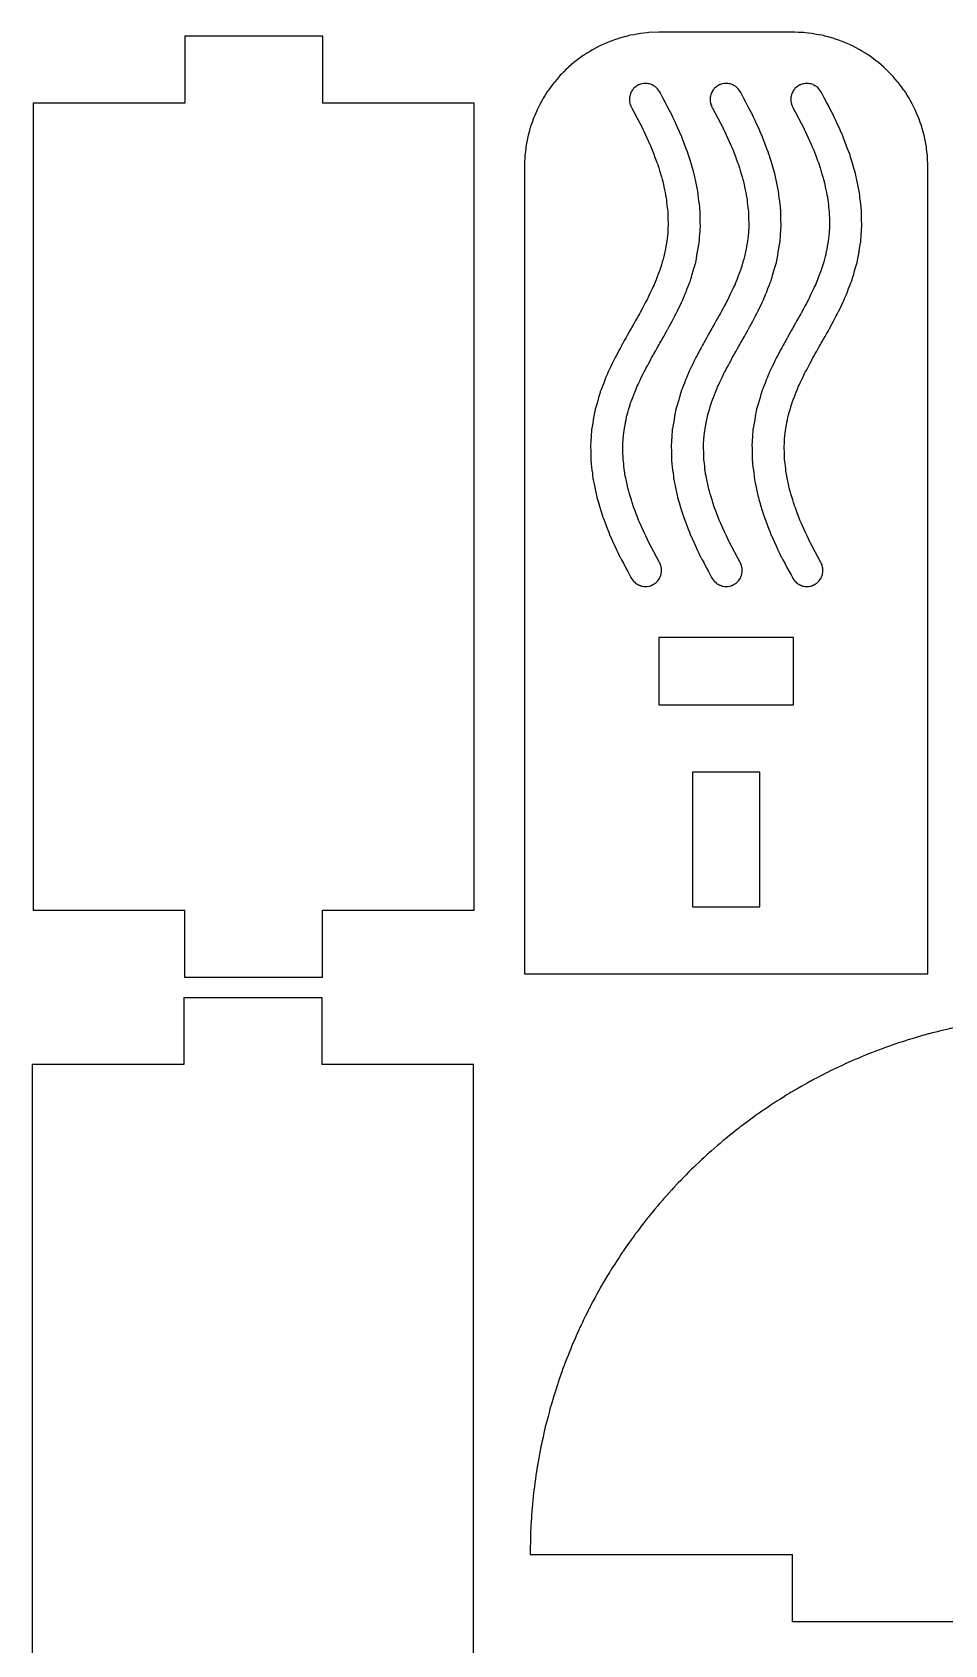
# Model space of a CAD drawing. Header units: centimetres. Extents: x -35.6 to 35, y -21 to 21.
# Drawn here: x 16.81 to 23.59, y 8.54 to 20.53 of the extents above; entities that cross this region are included whole.
import ezdxf

# ---------------------------------------------------------------- set-up
doc = ezdxf.new("R2010")
doc.units = ezdxf.units.CM
doc.header["$MEASUREMENT"] = 0
doc.layers.add('Capa 1', color=7, linetype='Continuous')

msp = doc.modelspace()

# ---------------------------------------------------------------- linework, layer by layer
at = {"layer": 'Capa 1', "color": 1, "lineweight": 25}
for points in [[(17.93972, 20.50051), (17.93972, 20.50051), (18.96472, 20.50051), (18.96472, 20.50051)], [(17.93972, 20.50051), (17.93972, 20.50051), (17.93972, 20.00051), (17.93972, 20.00051)], [(18.96472, 20.50051), (18.96472, 20.50051), (18.96472, 20.00051), (18.96472, 20.00051)], [(22.46517, 20.52665), (22.46517, 20.52665), (21.46518, 20.52665), (21.46518, 20.52665)], [(16.81221, 20.00051), (16.81221, 20.00051), (16.81221, 14.0005), (16.81221, 14.0005)], [(17.93972, 20.00051), (17.93972, 20.00051), (16.81221, 20.00051), (16.81221, 20.00051)], [(20.09223, 20.00051), (20.09223, 20.00051), (18.96472, 20.00051), (18.96472, 20.00051)], [(20.09223, 14.0005), (20.09223, 14.0005), (20.09223, 20.00051), (20.09223, 20.00051)], [(20.4652, 19.52666), (20.4652, 19.52666), (20.4652, 13.52665), (20.4652, 13.52665)], [(23.46519, 13.52665), (23.46519, 13.52665), (23.46519, 19.52666), (23.46519, 19.52666)], [(21.46518, 16.02665), (21.46518, 16.02665), (21.46518, 15.52666), (21.46518, 15.52666)], [(22.46517, 16.02665), (22.46517, 16.02665), (21.46518, 16.02665), (21.46518, 16.02665)], [(22.46517, 15.52666), (22.46517, 15.52666), (22.46517, 16.02665), (22.46517, 16.02665)], [(21.46518, 15.52666), (21.46518, 15.52666), (22.46517, 15.52666), (22.46517, 15.52666)], [(21.7152, 15.02663), (21.7152, 15.02663), (21.7152, 14.02665), (21.7152, 14.02665)], [(22.21519, 15.02663), (22.21519, 15.02663), (21.7152, 15.02663), (21.7152, 15.02663)], [(22.21519, 14.02665), (22.21519, 14.02665), (22.21519, 15.02663), (22.21519, 15.02663)], [(21.7152, 14.02665), (21.7152, 14.02665), (22.21519, 14.02665), (22.21519, 14.02665)], [(16.81221, 14.0005), (16.81221, 14.0005), (17.93972, 14.0005), (17.93972, 14.0005)], [(17.93972, 13.50051), (17.93972, 13.50051), (17.93972, 14.0005), (17.93972, 14.0005)], [(18.96472, 13.50051), (18.96472, 13.50051), (18.96472, 14.0005), (18.96472, 14.0005)], [(18.96472, 14.0005), (18.96472, 14.0005), (20.09223, 14.0005), (20.09223, 14.0005)], [(18.96472, 13.50051), (18.96472, 13.50051), (17.93972, 13.50051), (17.93972, 13.50051)], [(20.4652, 13.52665), (20.4652, 13.52665), (23.46519, 13.52665), (23.46519, 13.52665)], [(17.93296, 13.35282), (17.93296, 13.35282), (18.95796, 13.35282), (18.95796, 13.35282)], [(17.93296, 13.35282), (17.93296, 13.35282), (17.93296, 12.85283), (17.93296, 12.85283)], [(18.95796, 13.35282), (18.95796, 13.35282), (18.95796, 12.85283), (18.95796, 12.85283)], [(16.80545, 12.85283), (16.80545, 12.85283), (16.80545, 6.85282), (16.80545, 6.85282)], [(17.93296, 12.85283), (17.93296, 12.85283), (16.80545, 12.85283), (16.80545, 12.85283)], [(20.08547, 12.85283), (20.08547, 12.85283), (18.95796, 12.85283), (18.95796, 12.85283)], [(20.08547, 6.85282), (20.08547, 6.85282), (20.08547, 12.85283), (20.08547, 12.85283)], [(20.50764, 9.21829), (20.50764, 9.21829), (20.50764, 9.21046), (20.50764, 9.21046)], [(20.50764, 9.21046), (20.50764, 9.21046), (22.45762, 9.21046), (22.45762, 9.21046)], [(22.45762, 8.71046), (22.45762, 8.71046), (22.45762, 9.21046), (22.45762, 9.21046)], [(26.55764, 8.71046), (26.55764, 8.71046), (22.45762, 8.71046), (22.45762, 8.71046)]]:
    msp.add_open_spline(points, degree=3, dxfattribs=at)
for points, knots in [([(21.46518, 20.52665), (21.46518, 20.52665), (21.39046, 20.52386), (21.39046, 20.52386), (21.39046, 20.52386), (21.39046, 20.52386), (21.31613, 20.51546), (21.31613, 20.51546), (21.31613, 20.51546), (21.31613, 20.51546), (21.24265, 20.50156), (21.24265, 20.50156), (21.24265, 20.50156), (21.24265, 20.50156), (21.17044, 20.48223), (21.17044, 20.48223), (21.17044, 20.48223), (21.17044, 20.48223), (21.09985, 20.45754), (21.09985, 20.45754), (21.09985, 20.45754), (21.09985, 20.45754), (21.0313, 20.42762), (21.0313, 20.42762), (21.0313, 20.42762), (21.0313, 20.42762), (20.96519, 20.39266), (20.96519, 20.39266), (20.96519, 20.39266), (20.96519, 20.39266), (20.90187, 20.35287), (20.90187, 20.35287), (20.90187, 20.35287), (20.90187, 20.35287), (20.84168, 20.30849), (20.84168, 20.30849), (20.84168, 20.30849), (20.84168, 20.30849), (20.78499, 20.2597), (20.78499, 20.2597), (20.78499, 20.2597), (20.78499, 20.2597), (20.73211, 20.20682), (20.73211, 20.20682), (20.73211, 20.20682), (20.73211, 20.20682), (20.68336, 20.15013), (20.68336, 20.15013), (20.68336, 20.15013), (20.68336, 20.15013), (20.63894, 20.08998), (20.63894, 20.08998), (20.63894, 20.08998), (20.63894, 20.08998), (20.59915, 20.02665), (20.59915, 20.02665), (20.59915, 20.02665), (20.59915, 20.02665), (20.56422, 19.96054), (20.56422, 19.96054), (20.56422, 19.96054), (20.56422, 19.96054), (20.53431, 19.892), (20.53431, 19.892), (20.53431, 19.892), (20.53431, 19.892), (20.50961, 19.82141), (20.50961, 19.82141), (20.50961, 19.82141), (20.50961, 19.82141), (20.49025, 19.74916), (20.49025, 19.74916), (20.49025, 19.74916), (20.49025, 19.74916), (20.47635, 19.67568), (20.47635, 19.67568), (20.47635, 19.67568), (20.47635, 19.67568), (20.46799, 19.60138), (20.46799, 19.60138), (20.46799, 19.60138), (20.46799, 19.60138), (20.4652, 19.52666), (20.4652, 19.52666)], [0, 0, 0, 0, 0.04545455, 0.04545455, 0.04545455, 0.04545456, 0.09090909, 0.09090909, 0.09090909, 0.0909091, 0.13636364, 0.13636364, 0.13636364, 0.13636365, 0.18181818, 0.18181818, 0.18181818, 0.18181819, 0.22727273, 0.22727273, 0.22727273, 0.22727274, 0.27272727, 0.27272727, 0.27272727, 0.27272728, 0.31818182, 0.31818182, 0.31818182, 0.31818183, 0.36363636, 0.36363636, 0.36363636, 0.36363637, 0.40909091, 0.40909091, 0.40909091, 0.40909092, 0.45454545, 0.45454545, 0.45454545, 0.45454546, 0.5, 0.5, 0.5, 0.50000001, 0.54545455, 0.54545455, 0.54545455, 0.54545456, 0.59090909, 0.59090909, 0.59090909, 0.5909091, 0.63636364, 0.63636364, 0.63636364, 0.63636365, 0.68181818, 0.68181818, 0.68181818, 0.68181819, 0.72727273, 0.72727273, 0.72727273, 0.72727274, 0.77272727, 0.77272727, 0.77272727, 0.77272728, 0.81818182, 0.81818182, 0.81818182, 0.81818183, 0.86363636, 0.86363636, 0.86363636, 0.86363637, 0.90909091, 0.90909091, 0.90909091, 0.90909092, 1, 1, 1, 1]), ([(23.46519, 19.52666), (23.46519, 19.52666), (23.4624, 19.60138), (23.4624, 19.60138), (23.4624, 19.60138), (23.4624, 19.60138), (23.454, 19.67568), (23.454, 19.67568), (23.454, 19.67568), (23.454, 19.67568), (23.4401, 19.74916), (23.4401, 19.74916), (23.4401, 19.74916), (23.4401, 19.74916), (23.42077, 19.82141), (23.42077, 19.82141), (23.42077, 19.82141), (23.42077, 19.82141), (23.39604, 19.892), (23.39604, 19.892), (23.39604, 19.892), (23.39604, 19.892), (23.36616, 19.96054), (23.36616, 19.96054), (23.36616, 19.96054), (23.36616, 19.96054), (23.3312, 20.02665), (23.3312, 20.02665), (23.3312, 20.02665), (23.3312, 20.02665), (23.29141, 20.08998), (23.29141, 20.08998), (23.29141, 20.08998), (23.29141, 20.08998), (23.24703, 20.15013), (23.24703, 20.15013), (23.24703, 20.15013), (23.24703, 20.15013), (23.19824, 20.20682), (23.19824, 20.20682), (23.19824, 20.20682), (23.19824, 20.20682), (23.14536, 20.2597), (23.14536, 20.2597), (23.14536, 20.2597), (23.14536, 20.2597), (23.08867, 20.30849), (23.08867, 20.30849), (23.08867, 20.30849), (23.08867, 20.30849), (23.02848, 20.35287), (23.02848, 20.35287), (23.02848, 20.35287), (23.02848, 20.35287), (22.96519, 20.39266), (22.96519, 20.39266), (22.96519, 20.39266), (22.96519, 20.39266), (22.89908, 20.42762), (22.89908, 20.42762), (22.89908, 20.42762), (22.89908, 20.42762), (22.83054, 20.45754), (22.83054, 20.45754), (22.83054, 20.45754), (22.83054, 20.45754), (22.75995, 20.48223), (22.75995, 20.48223), (22.75995, 20.48223), (22.75995, 20.48223), (22.6877, 20.50156), (22.6877, 20.50156), (22.6877, 20.50156), (22.6877, 20.50156), (22.61422, 20.51546), (22.61422, 20.51546), (22.61422, 20.51546), (22.61422, 20.51546), (22.53992, 20.52386), (22.53992, 20.52386), (22.53992, 20.52386), (22.53992, 20.52386), (22.46517, 20.52665), (22.46517, 20.52665)], [0, 0, 0, 0, 0.04545455, 0.04545455, 0.04545455, 0.04545456, 0.09090909, 0.09090909, 0.09090909, 0.0909091, 0.13636364, 0.13636364, 0.13636364, 0.13636365, 0.18181818, 0.18181818, 0.18181818, 0.18181819, 0.22727273, 0.22727273, 0.22727273, 0.22727274, 0.27272727, 0.27272727, 0.27272727, 0.27272728, 0.31818182, 0.31818182, 0.31818182, 0.31818183, 0.36363636, 0.36363636, 0.36363636, 0.36363637, 0.40909091, 0.40909091, 0.40909091, 0.40909092, 0.45454545, 0.45454545, 0.45454545, 0.45454546, 0.5, 0.5, 0.5, 0.50000001, 0.54545455, 0.54545455, 0.54545455, 0.54545456, 0.59090909, 0.59090909, 0.59090909, 0.5909091, 0.63636364, 0.63636364, 0.63636364, 0.63636365, 0.68181818, 0.68181818, 0.68181818, 0.68181819, 0.72727273, 0.72727273, 0.72727273, 0.72727274, 0.77272727, 0.77272727, 0.77272727, 0.77272728, 0.81818182, 0.81818182, 0.81818182, 0.81818183, 0.86363636, 0.86363636, 0.86363636, 0.86363637, 0.90909091, 0.90909091, 0.90909091, 0.90909092, 1, 1, 1, 1]), ([(21.46952, 20.08592), (21.46952, 20.08592), (21.45492, 20.10635), (21.45492, 20.10635), (21.45492, 20.10635), (21.45492, 20.10635), (21.43636, 20.12325), (21.43636, 20.12325), (21.43636, 20.12325), (21.43636, 20.12325), (21.41474, 20.13595), (21.41474, 20.13595), (21.41474, 20.13595), (21.41474, 20.13595), (21.39092, 20.14385), (21.39092, 20.14385), (21.39092, 20.14385), (21.39092, 20.14385), (21.36598, 20.14663), (21.36598, 20.14663), (21.36598, 20.14663), (21.36598, 20.14663), (21.34104, 20.1442), (21.34104, 20.1442), (21.34104, 20.1442), (21.34104, 20.1442), (21.31712, 20.13662), (21.31712, 20.13662), (21.31712, 20.13662), (21.31712, 20.13662), (21.29532, 20.1242), (21.29532, 20.1242), (21.29532, 20.1242), (21.29532, 20.1242), (21.27655, 20.10755), (21.27655, 20.10755), (21.27655, 20.10755), (21.27655, 20.10755), (21.26167, 20.08737), (21.26167, 20.08737), (21.26167, 20.08737), (21.26167, 20.08737), (21.25129, 20.06451), (21.25129, 20.06451), (21.25129, 20.06451), (21.25129, 20.06451), (21.24593, 20.03999), (21.24593, 20.03999), (21.24593, 20.03999), (21.24593, 20.03999), (21.24576, 20.01491), (21.24576, 20.01491), (21.24576, 20.01491), (21.24576, 20.01491), (21.2508, 19.99035), (21.2508, 19.99035), (21.2508, 19.99035), (21.2508, 19.99035), (21.26085, 19.96735), (21.26085, 19.96735)], [0, 0, 0, 0, 0.0625, 0.0625, 0.0625, 0.06250001, 0.125, 0.125, 0.125, 0.12500001, 0.1875, 0.1875, 0.1875, 0.18750001, 0.25, 0.25, 0.25, 0.25000001, 0.3125, 0.3125, 0.3125, 0.31250001, 0.375, 0.375, 0.375, 0.37500001, 0.4375, 0.4375, 0.4375, 0.43750001, 0.5, 0.5, 0.5, 0.50000001, 0.5625, 0.5625, 0.5625, 0.56250001, 0.625, 0.625, 0.625, 0.62500001, 0.6875, 0.6875, 0.6875, 0.68750001, 0.75, 0.75, 0.75, 0.75000001, 0.8125, 0.8125, 0.8125, 0.81250001, 0.875, 0.875, 0.875, 0.87500001, 1, 1, 1, 1]), ([(22.06953, 20.08592), (22.06953, 20.08592), (22.05492, 20.10635), (22.05492, 20.10635), (22.05492, 20.10635), (22.05492, 20.10635), (22.03637, 20.12325), (22.03637, 20.12325), (22.03637, 20.12325), (22.03637, 20.12325), (22.01474, 20.13595), (22.01474, 20.13595), (22.01474, 20.13595), (22.01474, 20.13595), (21.99093, 20.14385), (21.99093, 20.14385), (21.99093, 20.14385), (21.99093, 20.14385), (21.96599, 20.14663), (21.96599, 20.14663), (21.96599, 20.14663), (21.96599, 20.14663), (21.94105, 20.1442), (21.94105, 20.1442), (21.94105, 20.1442), (21.94105, 20.1442), (21.91713, 20.13662), (21.91713, 20.13662), (21.91713, 20.13662), (21.91713, 20.13662), (21.89533, 20.1242), (21.89533, 20.1242), (21.89533, 20.1242), (21.89533, 20.1242), (21.87656, 20.10755), (21.87656, 20.10755), (21.87656, 20.10755), (21.87656, 20.10755), (21.86167, 20.08737), (21.86167, 20.08737), (21.86167, 20.08737), (21.86167, 20.08737), (21.8513, 20.06451), (21.8513, 20.06451), (21.8513, 20.06451), (21.8513, 20.06451), (21.84594, 20.03999), (21.84594, 20.03999), (21.84594, 20.03999), (21.84594, 20.03999), (21.84576, 20.01491), (21.84576, 20.01491), (21.84576, 20.01491), (21.84576, 20.01491), (21.8508, 19.99035), (21.8508, 19.99035), (21.8508, 19.99035), (21.8508, 19.99035), (21.86086, 19.96735), (21.86086, 19.96735)], [0, 0, 0, 0, 0.0625, 0.0625, 0.0625, 0.06250001, 0.125, 0.125, 0.125, 0.12500001, 0.1875, 0.1875, 0.1875, 0.18750001, 0.25, 0.25, 0.25, 0.25000001, 0.3125, 0.3125, 0.3125, 0.31250001, 0.375, 0.375, 0.375, 0.37500001, 0.4375, 0.4375, 0.4375, 0.43750001, 0.5, 0.5, 0.5, 0.50000001, 0.5625, 0.5625, 0.5625, 0.56250001, 0.625, 0.625, 0.625, 0.62500001, 0.6875, 0.6875, 0.6875, 0.68750001, 0.75, 0.75, 0.75, 0.75000001, 0.8125, 0.8125, 0.8125, 0.81250001, 0.875, 0.875, 0.875, 0.87500001, 1, 1, 1, 1]), ([(22.6695, 20.08592), (22.6695, 20.08592), (22.65489, 20.10635), (22.65489, 20.10635), (22.65489, 20.10635), (22.65489, 20.10635), (22.63637, 20.12325), (22.63637, 20.12325), (22.63637, 20.12325), (22.63637, 20.12325), (22.61474, 20.13595), (22.61474, 20.13595), (22.61474, 20.13595), (22.61474, 20.13595), (22.59093, 20.14385), (22.59093, 20.14385), (22.59093, 20.14385), (22.59093, 20.14385), (22.56599, 20.14663), (22.56599, 20.14663), (22.56599, 20.14663), (22.56599, 20.14663), (22.54105, 20.1442), (22.54105, 20.1442), (22.54105, 20.1442), (22.54105, 20.1442), (22.51713, 20.13662), (22.51713, 20.13662), (22.51713, 20.13662), (22.51713, 20.13662), (22.49529, 20.1242), (22.49529, 20.1242), (22.49529, 20.1242), (22.49529, 20.1242), (22.47656, 20.10755), (22.47656, 20.10755), (22.47656, 20.10755), (22.47656, 20.10755), (22.46167, 20.08737), (22.46167, 20.08737), (22.46167, 20.08737), (22.46167, 20.08737), (22.4513, 20.06451), (22.4513, 20.06451), (22.4513, 20.06451), (22.4513, 20.06451), (22.44594, 20.03999), (22.44594, 20.03999), (22.44594, 20.03999), (22.44594, 20.03999), (22.44576, 20.01491), (22.44576, 20.01491), (22.44576, 20.01491), (22.44576, 20.01491), (22.45081, 19.99035), (22.45081, 19.99035), (22.45081, 19.99035), (22.45081, 19.99035), (22.46086, 19.96735), (22.46086, 19.96735)], [0, 0, 0, 0, 0.0625, 0.0625, 0.0625, 0.06250001, 0.125, 0.125, 0.125, 0.12500001, 0.1875, 0.1875, 0.1875, 0.18750001, 0.25, 0.25, 0.25, 0.25000001, 0.3125, 0.3125, 0.3125, 0.31250001, 0.375, 0.375, 0.375, 0.37500001, 0.4375, 0.4375, 0.4375, 0.43750001, 0.5, 0.5, 0.5, 0.50000001, 0.5625, 0.5625, 0.5625, 0.56250001, 0.625, 0.625, 0.625, 0.62500001, 0.6875, 0.6875, 0.6875, 0.68750001, 0.75, 0.75, 0.75, 0.75000001, 0.8125, 0.8125, 0.8125, 0.81250001, 0.875, 0.875, 0.875, 0.87500001, 1, 1, 1, 1]), ([(21.46924, 16.58644), (21.46924, 16.58644), (21.38736, 16.73852), (21.38736, 16.73852), (21.38736, 16.73852), (21.38736, 16.73852), (21.32192, 16.88009), (21.32192, 16.88009), (21.32192, 16.88009), (21.32192, 16.88009), (21.27172, 17.01167), (21.27172, 17.01167), (21.27172, 17.01167), (21.27172, 17.01167), (21.23542, 17.13395), (21.23542, 17.13395), (21.23542, 17.13395), (21.23542, 17.13395), (21.21171, 17.24761), (21.21171, 17.24761), (21.21171, 17.24761), (21.21171, 17.24761), (21.19922, 17.35362), (21.19922, 17.35362), (21.19922, 17.35362), (21.19922, 17.35362), (21.19675, 17.45289), (21.19675, 17.45289), (21.19675, 17.45289), (21.19675, 17.45289), (21.20314, 17.54659), (21.20314, 17.54659), (21.20314, 17.54659), (21.20314, 17.54659), (21.22378, 17.66477), (21.22378, 17.66477), (21.22378, 17.66477), (21.22378, 17.66477), (21.25644, 17.77748), (21.25644, 17.77748), (21.25644, 17.77748), (21.25644, 17.77748), (21.29931, 17.88674), (21.29931, 17.88674), (21.29931, 17.88674), (21.29931, 17.88674), (21.35057, 17.99427), (21.35057, 17.99427), (21.35057, 17.99427), (21.35057, 17.99427), (21.40803, 18.10151), (21.40803, 18.10151), (21.40803, 18.10151), (21.40803, 18.10151), (21.46938, 18.20988), (21.46938, 18.20988), (21.46938, 18.20988), (21.46938, 18.20988), (21.53221, 18.32083), (21.53221, 18.32083), (21.53221, 18.32083), (21.53221, 18.32083), (21.5937, 18.43598), (21.5937, 18.43598), (21.5937, 18.43598), (21.5937, 18.43598), (21.65096, 18.55688), (21.65096, 18.55688), (21.65096, 18.55688), (21.65096, 18.55688), (21.70094, 18.68511), (21.70094, 18.68511), (21.70094, 18.68511), (21.70094, 18.68511), (21.74031, 18.82202), (21.74031, 18.82202), (21.74031, 18.82202), (21.74031, 18.82202), (21.76564, 18.9686), (21.76564, 18.9686), (21.76564, 18.9686), (21.76564, 18.9686), (21.77355, 19.08523), (21.77355, 19.08523), (21.77355, 19.08523), (21.77355, 19.08523), (21.77055, 19.20779), (21.77055, 19.20779), (21.77055, 19.20779), (21.77055, 19.20779), (21.75555, 19.33644), (21.75555, 19.33644), (21.75555, 19.33644), (21.75555, 19.33644), (21.72769, 19.47156), (21.72769, 19.47156), (21.72769, 19.47156), (21.72769, 19.47156), (21.68602, 19.61345), (21.68602, 19.61345), (21.68602, 19.61345), (21.68602, 19.61345), (21.62972, 19.76271), (21.62972, 19.76271), (21.62972, 19.76271), (21.62972, 19.76271), (21.55786, 19.91997), (21.55786, 19.91997), (21.55786, 19.91997), (21.55786, 19.91997), (21.46952, 20.08592), (21.46952, 20.08592)], [0, 0, 0, 0, 0.03448276, 0.03448276, 0.03448276, 0.03448277, 0.06896552, 0.06896552, 0.06896552, 0.06896553, 0.10344828, 0.10344828, 0.10344828, 0.10344829, 0.13793103, 0.13793103, 0.13793103, 0.13793104, 0.17241379, 0.17241379, 0.17241379, 0.1724138, 0.20689655, 0.20689655, 0.20689655, 0.20689656, 0.24137931, 0.24137931, 0.24137931, 0.24137932, 0.27586207, 0.27586207, 0.27586207, 0.27586208, 0.31034483, 0.31034483, 0.31034483, 0.31034484, 0.34482759, 0.34482759, 0.34482759, 0.3448276, 0.37931034, 0.37931034, 0.37931034, 0.37931035, 0.4137931, 0.4137931, 0.4137931, 0.41379311, 0.44827586, 0.44827586, 0.44827586, 0.44827587, 0.48275862, 0.48275862, 0.48275862, 0.48275863, 0.51724138, 0.51724138, 0.51724138, 0.51724139, 0.55172414, 0.55172414, 0.55172414, 0.55172415, 0.5862069, 0.5862069, 0.5862069, 0.58620691, 0.62068966, 0.62068966, 0.62068966, 0.62068967, 0.65517241, 0.65517241, 0.65517241, 0.65517242, 0.68965517, 0.68965517, 0.68965517, 0.68965518, 0.72413793, 0.72413793, 0.72413793, 0.72413794, 0.75862069, 0.75862069, 0.75862069, 0.7586207, 0.79310345, 0.79310345, 0.79310345, 0.79310346, 0.82758621, 0.82758621, 0.82758621, 0.82758622, 0.86206897, 0.86206897, 0.86206897, 0.86206898, 0.89655172, 0.89655172, 0.89655172, 0.89655173, 0.93103448, 0.93103448, 0.93103448, 0.93103449, 1, 1, 1, 1]), ([(22.06924, 16.58644), (22.06924, 16.58644), (21.98736, 16.73852), (21.98736, 16.73852), (21.98736, 16.73852), (21.98736, 16.73852), (21.92192, 16.88009), (21.92192, 16.88009), (21.92192, 16.88009), (21.92192, 16.88009), (21.87172, 17.01167), (21.87172, 17.01167), (21.87172, 17.01167), (21.87172, 17.01167), (21.83542, 17.13395), (21.83542, 17.13395), (21.83542, 17.13395), (21.83542, 17.13395), (21.81172, 17.24761), (21.81172, 17.24761), (21.81172, 17.24761), (21.81172, 17.24761), (21.79923, 17.35362), (21.79923, 17.35362), (21.79923, 17.35362), (21.79923, 17.35362), (21.79676, 17.45289), (21.79676, 17.45289), (21.79676, 17.45289), (21.79676, 17.45289), (21.80314, 17.54659), (21.80314, 17.54659), (21.80314, 17.54659), (21.80314, 17.54659), (21.82378, 17.66477), (21.82378, 17.66477), (21.82378, 17.66477), (21.82378, 17.66477), (21.85645, 17.77748), (21.85645, 17.77748), (21.85645, 17.77748), (21.85645, 17.77748), (21.89931, 17.88674), (21.89931, 17.88674), (21.89931, 17.88674), (21.89931, 17.88674), (21.95057, 17.99427), (21.95057, 17.99427), (21.95057, 17.99427), (21.95057, 17.99427), (22.00804, 18.10151), (22.00804, 18.10151), (22.00804, 18.10151), (22.00804, 18.10151), (22.06939, 18.20988), (22.06939, 18.20988), (22.06939, 18.20988), (22.06939, 18.20988), (22.13222, 18.32083), (22.13222, 18.32083), (22.13222, 18.32083), (22.13222, 18.32083), (22.1937, 18.43598), (22.1937, 18.43598), (22.1937, 18.43598), (22.1937, 18.43598), (22.25096, 18.55688), (22.25096, 18.55688), (22.25096, 18.55688), (22.25096, 18.55688), (22.30095, 18.68511), (22.30095, 18.68511), (22.30095, 18.68511), (22.30095, 18.68511), (22.34032, 18.82202), (22.34032, 18.82202), (22.34032, 18.82202), (22.34032, 18.82202), (22.36565, 18.9686), (22.36565, 18.9686), (22.36565, 18.9686), (22.36565, 18.9686), (22.37355, 19.08523), (22.37355, 19.08523), (22.37355, 19.08523), (22.37355, 19.08523), (22.37052, 19.20779), (22.37052, 19.20779), (22.37052, 19.20779), (22.37052, 19.20779), (22.35556, 19.33644), (22.35556, 19.33644), (22.35556, 19.33644), (22.35556, 19.33644), (22.32769, 19.47156), (22.32769, 19.47156), (22.32769, 19.47156), (22.32769, 19.47156), (22.28603, 19.61345), (22.28603, 19.61345), (22.28603, 19.61345), (22.28603, 19.61345), (22.22972, 19.76271), (22.22972, 19.76271), (22.22972, 19.76271), (22.22972, 19.76271), (22.15786, 19.91997), (22.15786, 19.91997), (22.15786, 19.91997), (22.15786, 19.91997), (22.06953, 20.08592), (22.06953, 20.08592)], [0, 0, 0, 0, 0.03448276, 0.03448276, 0.03448276, 0.03448277, 0.06896552, 0.06896552, 0.06896552, 0.06896553, 0.10344828, 0.10344828, 0.10344828, 0.10344829, 0.13793103, 0.13793103, 0.13793103, 0.13793104, 0.17241379, 0.17241379, 0.17241379, 0.1724138, 0.20689655, 0.20689655, 0.20689655, 0.20689656, 0.24137931, 0.24137931, 0.24137931, 0.24137932, 0.27586207, 0.27586207, 0.27586207, 0.27586208, 0.31034483, 0.31034483, 0.31034483, 0.31034484, 0.34482759, 0.34482759, 0.34482759, 0.3448276, 0.37931034, 0.37931034, 0.37931034, 0.37931035, 0.4137931, 0.4137931, 0.4137931, 0.41379311, 0.44827586, 0.44827586, 0.44827586, 0.44827587, 0.48275862, 0.48275862, 0.48275862, 0.48275863, 0.51724138, 0.51724138, 0.51724138, 0.51724139, 0.55172414, 0.55172414, 0.55172414, 0.55172415, 0.5862069, 0.5862069, 0.5862069, 0.58620691, 0.62068966, 0.62068966, 0.62068966, 0.62068967, 0.65517241, 0.65517241, 0.65517241, 0.65517242, 0.68965517, 0.68965517, 0.68965517, 0.68965518, 0.72413793, 0.72413793, 0.72413793, 0.72413794, 0.75862069, 0.75862069, 0.75862069, 0.7586207, 0.79310345, 0.79310345, 0.79310345, 0.79310346, 0.82758621, 0.82758621, 0.82758621, 0.82758622, 0.86206897, 0.86206897, 0.86206897, 0.86206898, 0.89655172, 0.89655172, 0.89655172, 0.89655173, 0.93103448, 0.93103448, 0.93103448, 0.93103449, 1, 1, 1, 1]), ([(22.66921, 16.58644), (22.66921, 16.58644), (22.58733, 16.73852), (22.58733, 16.73852), (22.58733, 16.73852), (22.58733, 16.73852), (22.52193, 16.88009), (22.52193, 16.88009), (22.52193, 16.88009), (22.52193, 16.88009), (22.47173, 17.01167), (22.47173, 17.01167), (22.47173, 17.01167), (22.47173, 17.01167), (22.43543, 17.13395), (22.43543, 17.13395), (22.43543, 17.13395), (22.43543, 17.13395), (22.41169, 17.24761), (22.41169, 17.24761), (22.41169, 17.24761), (22.41169, 17.24761), (22.39923, 17.35362), (22.39923, 17.35362), (22.39923, 17.35362), (22.39923, 17.35362), (22.39676, 17.45289), (22.39676, 17.45289), (22.39676, 17.45289), (22.39676, 17.45289), (22.40315, 17.54659), (22.40315, 17.54659), (22.40315, 17.54659), (22.40315, 17.54659), (22.42379, 17.66477), (22.42379, 17.66477), (22.42379, 17.66477), (22.42379, 17.66477), (22.45642, 17.77748), (22.45642, 17.77748), (22.45642, 17.77748), (22.45642, 17.77748), (22.49932, 17.88674), (22.49932, 17.88674), (22.49932, 17.88674), (22.49932, 17.88674), (22.55057, 17.99427), (22.55057, 17.99427), (22.55057, 17.99427), (22.55057, 17.99427), (22.60804, 18.10151), (22.60804, 18.10151), (22.60804, 18.10151), (22.60804, 18.10151), (22.66935, 18.20988), (22.66935, 18.20988), (22.66935, 18.20988), (22.66935, 18.20988), (22.73222, 18.32083), (22.73222, 18.32083), (22.73222, 18.32083), (22.73222, 18.32083), (22.79371, 18.43598), (22.79371, 18.43598), (22.79371, 18.43598), (22.79371, 18.43598), (22.85096, 18.55688), (22.85096, 18.55688), (22.85096, 18.55688), (22.85096, 18.55688), (22.90095, 18.68511), (22.90095, 18.68511), (22.90095, 18.68511), (22.90095, 18.68511), (22.94032, 18.82202), (22.94032, 18.82202), (22.94032, 18.82202), (22.94032, 18.82202), (22.96565, 18.9686), (22.96565, 18.9686), (22.96565, 18.9686), (22.96565, 18.9686), (22.97352, 19.08523), (22.97352, 19.08523), (22.97352, 19.08523), (22.97352, 19.08523), (22.97052, 19.20779), (22.97052, 19.20779), (22.97052, 19.20779), (22.97052, 19.20779), (22.95556, 19.33644), (22.95556, 19.33644), (22.95556, 19.33644), (22.95556, 19.33644), (22.92769, 19.47156), (22.92769, 19.47156), (22.92769, 19.47156), (22.92769, 19.47156), (22.88603, 19.61345), (22.88603, 19.61345), (22.88603, 19.61345), (22.88603, 19.61345), (22.82973, 19.76271), (22.82973, 19.76271), (22.82973, 19.76271), (22.82973, 19.76271), (22.75787, 19.91997), (22.75787, 19.91997), (22.75787, 19.91997), (22.75787, 19.91997), (22.6695, 20.08592), (22.6695, 20.08592)], [0, 0, 0, 0, 0.03448276, 0.03448276, 0.03448276, 0.03448277, 0.06896552, 0.06896552, 0.06896552, 0.06896553, 0.10344828, 0.10344828, 0.10344828, 0.10344829, 0.13793103, 0.13793103, 0.13793103, 0.13793104, 0.17241379, 0.17241379, 0.17241379, 0.1724138, 0.20689655, 0.20689655, 0.20689655, 0.20689656, 0.24137931, 0.24137931, 0.24137931, 0.24137932, 0.27586207, 0.27586207, 0.27586207, 0.27586208, 0.31034483, 0.31034483, 0.31034483, 0.31034484, 0.34482759, 0.34482759, 0.34482759, 0.3448276, 0.37931034, 0.37931034, 0.37931034, 0.37931035, 0.4137931, 0.4137931, 0.4137931, 0.41379311, 0.44827586, 0.44827586, 0.44827586, 0.44827587, 0.48275862, 0.48275862, 0.48275862, 0.48275863, 0.51724138, 0.51724138, 0.51724138, 0.51724139, 0.55172414, 0.55172414, 0.55172414, 0.55172415, 0.5862069, 0.5862069, 0.5862069, 0.58620691, 0.62068966, 0.62068966, 0.62068966, 0.62068967, 0.65517241, 0.65517241, 0.65517241, 0.65517242, 0.68965517, 0.68965517, 0.68965517, 0.68965518, 0.72413793, 0.72413793, 0.72413793, 0.72413794, 0.75862069, 0.75862069, 0.75862069, 0.7586207, 0.79310345, 0.79310345, 0.79310345, 0.79310346, 0.82758621, 0.82758621, 0.82758621, 0.82758622, 0.86206897, 0.86206897, 0.86206897, 0.86206898, 0.89655172, 0.89655172, 0.89655172, 0.89655173, 0.93103448, 0.93103448, 0.93103448, 0.93103449, 1, 1, 1, 1]), ([(21.26085, 19.96735), (21.26085, 19.96735), (21.34277, 19.81351), (21.34277, 19.81351), (21.34277, 19.81351), (21.34277, 19.81351), (21.40824, 19.67024), (21.40824, 19.67024), (21.40824, 19.67024), (21.40824, 19.67024), (21.45852, 19.53707), (21.45852, 19.53707), (21.45852, 19.53707), (21.45852, 19.53707), (21.49485, 19.41332), (21.49485, 19.41332), (21.49485, 19.41332), (21.49485, 19.41332), (21.51863, 19.29824), (21.51863, 19.29824), (21.51863, 19.29824), (21.51863, 19.29824), (21.53112, 19.19096), (21.53112, 19.19096), (21.53112, 19.19096), (21.53112, 19.19096), (21.53362, 19.09049), (21.53362, 19.09049), (21.53362, 19.09049), (21.53362, 19.09049), (21.5272, 18.99573), (21.5272, 18.99573), (21.5272, 18.99573), (21.5272, 18.99573), (21.50653, 18.87635), (21.50653, 18.87635), (21.50653, 18.87635), (21.50653, 18.87635), (21.47386, 18.76272), (21.47386, 18.76272), (21.47386, 18.76272), (21.47386, 18.76272), (21.43096, 18.65276), (21.43096, 18.65276), (21.43096, 18.65276), (21.43096, 18.65276), (21.37971, 18.54481), (21.37971, 18.54481), (21.37971, 18.54481), (21.37971, 18.54481), (21.32231, 18.43736), (21.32231, 18.43736), (21.32231, 18.43736), (21.32231, 18.43736), (21.261, 18.32895), (21.261, 18.32895), (21.261, 18.32895), (21.261, 18.32895), (21.1982, 18.21817), (21.1982, 18.21817), (21.1982, 18.21817), (21.1982, 18.21817), (21.13671, 18.10342), (21.13671, 18.10342), (21.13671, 18.10342), (21.13671, 18.10342), (21.07949, 17.98305), (21.07949, 17.98305), (21.07949, 17.98305), (21.07949, 17.98305), (21.0295, 17.85555), (21.0295, 17.85555), (21.0295, 17.85555), (21.0295, 17.85555), (20.9901, 17.71952), (20.9901, 17.71952), (20.9901, 17.71952), (20.9901, 17.71952), (20.9647, 17.57397), (20.9647, 17.57397), (20.9647, 17.57397), (20.9647, 17.57397), (20.95683, 17.45822), (20.95683, 17.45822), (20.95683, 17.45822), (20.95683, 17.45822), (20.95983, 17.33662), (20.95983, 17.33662), (20.95983, 17.33662), (20.95983, 17.33662), (20.97482, 17.20902), (20.97482, 17.20902), (20.97482, 17.20902), (20.97482, 17.20902), (21.00273, 17.07514), (21.00273, 17.07514), (21.00273, 17.07514), (21.00273, 17.07514), (21.04446, 16.93456), (21.04446, 16.93456), (21.04446, 16.93456), (21.04446, 16.93456), (21.1008, 16.78678), (21.1008, 16.78678), (21.1008, 16.78678), (21.1008, 16.78678), (21.17273, 16.6311), (21.17273, 16.6311), (21.17273, 16.6311), (21.17273, 16.6311), (21.26114, 16.46688), (21.26114, 16.46688)], [0, 0, 0, 0, 0.03448276, 0.03448276, 0.03448276, 0.03448277, 0.06896552, 0.06896552, 0.06896552, 0.06896553, 0.10344828, 0.10344828, 0.10344828, 0.10344829, 0.13793103, 0.13793103, 0.13793103, 0.13793104, 0.17241379, 0.17241379, 0.17241379, 0.1724138, 0.20689655, 0.20689655, 0.20689655, 0.20689656, 0.24137931, 0.24137931, 0.24137931, 0.24137932, 0.27586207, 0.27586207, 0.27586207, 0.27586208, 0.31034483, 0.31034483, 0.31034483, 0.31034484, 0.34482759, 0.34482759, 0.34482759, 0.3448276, 0.37931034, 0.37931034, 0.37931034, 0.37931035, 0.4137931, 0.4137931, 0.4137931, 0.41379311, 0.44827586, 0.44827586, 0.44827586, 0.44827587, 0.48275862, 0.48275862, 0.48275862, 0.48275863, 0.51724138, 0.51724138, 0.51724138, 0.51724139, 0.55172414, 0.55172414, 0.55172414, 0.55172415, 0.5862069, 0.5862069, 0.5862069, 0.58620691, 0.62068966, 0.62068966, 0.62068966, 0.62068967, 0.65517241, 0.65517241, 0.65517241, 0.65517242, 0.68965517, 0.68965517, 0.68965517, 0.68965518, 0.72413793, 0.72413793, 0.72413793, 0.72413794, 0.75862069, 0.75862069, 0.75862069, 0.7586207, 0.79310345, 0.79310345, 0.79310345, 0.79310346, 0.82758621, 0.82758621, 0.82758621, 0.82758622, 0.86206897, 0.86206897, 0.86206897, 0.86206898, 0.89655172, 0.89655172, 0.89655172, 0.89655173, 0.93103448, 0.93103448, 0.93103448, 0.93103449, 1, 1, 1, 1]), ([(21.86086, 19.96735), (21.86086, 19.96735), (21.94277, 19.81351), (21.94277, 19.81351), (21.94277, 19.81351), (21.94277, 19.81351), (22.00825, 19.67024), (22.00825, 19.67024), (22.00825, 19.67024), (22.00825, 19.67024), (22.05852, 19.53707), (22.05852, 19.53707), (22.05852, 19.53707), (22.05852, 19.53707), (22.09486, 19.41332), (22.09486, 19.41332), (22.09486, 19.41332), (22.09486, 19.41332), (22.11863, 19.29824), (22.11863, 19.29824), (22.11863, 19.29824), (22.11863, 19.29824), (22.13112, 19.19096), (22.13112, 19.19096), (22.13112, 19.19096), (22.13112, 19.19096), (22.13363, 19.09049), (22.13363, 19.09049), (22.13363, 19.09049), (22.13363, 19.09049), (22.12721, 18.99573), (22.12721, 18.99573), (22.12721, 18.99573), (22.12721, 18.99573), (22.10653, 18.87635), (22.10653, 18.87635), (22.10653, 18.87635), (22.10653, 18.87635), (22.07387, 18.76272), (22.07387, 18.76272), (22.07387, 18.76272), (22.07387, 18.76272), (22.03097, 18.65276), (22.03097, 18.65276), (22.03097, 18.65276), (22.03097, 18.65276), (21.97971, 18.54481), (21.97971, 18.54481), (21.97971, 18.54481), (21.97971, 18.54481), (21.92228, 18.43736), (21.92228, 18.43736), (21.92228, 18.43736), (21.92228, 18.43736), (21.861, 18.32895), (21.861, 18.32895), (21.861, 18.32895), (21.861, 18.32895), (21.79821, 18.21817), (21.79821, 18.21817), (21.79821, 18.21817), (21.79821, 18.21817), (21.73672, 18.10342), (21.73672, 18.10342), (21.73672, 18.10342), (21.73672, 18.10342), (21.6795, 17.98305), (21.6795, 17.98305), (21.6795, 17.98305), (21.6795, 17.98305), (21.62947, 17.85555), (21.62947, 17.85555), (21.62947, 17.85555), (21.62947, 17.85555), (21.5901, 17.71952), (21.5901, 17.71952), (21.5901, 17.71952), (21.5901, 17.71952), (21.5647, 17.57397), (21.5647, 17.57397), (21.5647, 17.57397), (21.5647, 17.57397), (21.55683, 17.45822), (21.55683, 17.45822), (21.55683, 17.45822), (21.55683, 17.45822), (21.55983, 17.33662), (21.55983, 17.33662), (21.55983, 17.33662), (21.55983, 17.33662), (21.57483, 17.20902), (21.57483, 17.20902), (21.57483, 17.20902), (21.57483, 17.20902), (21.60277, 17.07514), (21.60277, 17.07514), (21.60277, 17.07514), (21.60277, 17.07514), (21.64446, 16.93456), (21.64446, 16.93456), (21.64446, 16.93456), (21.64446, 16.93456), (21.7008, 16.78678), (21.7008, 16.78678), (21.7008, 16.78678), (21.7008, 16.78678), (21.77273, 16.6311), (21.77273, 16.6311), (21.77273, 16.6311), (21.77273, 16.6311), (21.86114, 16.46688), (21.86114, 16.46688)], [0, 0, 0, 0, 0.03448276, 0.03448276, 0.03448276, 0.03448277, 0.06896552, 0.06896552, 0.06896552, 0.06896553, 0.10344828, 0.10344828, 0.10344828, 0.10344829, 0.13793103, 0.13793103, 0.13793103, 0.13793104, 0.17241379, 0.17241379, 0.17241379, 0.1724138, 0.20689655, 0.20689655, 0.20689655, 0.20689656, 0.24137931, 0.24137931, 0.24137931, 0.24137932, 0.27586207, 0.27586207, 0.27586207, 0.27586208, 0.31034483, 0.31034483, 0.31034483, 0.31034484, 0.34482759, 0.34482759, 0.34482759, 0.3448276, 0.37931034, 0.37931034, 0.37931034, 0.37931035, 0.4137931, 0.4137931, 0.4137931, 0.41379311, 0.44827586, 0.44827586, 0.44827586, 0.44827587, 0.48275862, 0.48275862, 0.48275862, 0.48275863, 0.51724138, 0.51724138, 0.51724138, 0.51724139, 0.55172414, 0.55172414, 0.55172414, 0.55172415, 0.5862069, 0.5862069, 0.5862069, 0.58620691, 0.62068966, 0.62068966, 0.62068966, 0.62068967, 0.65517241, 0.65517241, 0.65517241, 0.65517242, 0.68965517, 0.68965517, 0.68965517, 0.68965518, 0.72413793, 0.72413793, 0.72413793, 0.72413794, 0.75862069, 0.75862069, 0.75862069, 0.7586207, 0.79310345, 0.79310345, 0.79310345, 0.79310346, 0.82758621, 0.82758621, 0.82758621, 0.82758622, 0.86206897, 0.86206897, 0.86206897, 0.86206898, 0.89655172, 0.89655172, 0.89655172, 0.89655173, 0.93103448, 0.93103448, 0.93103448, 0.93103449, 1, 1, 1, 1]), ([(22.46086, 19.96735), (22.46086, 19.96735), (22.54278, 19.81351), (22.54278, 19.81351), (22.54278, 19.81351), (22.54278, 19.81351), (22.60825, 19.67024), (22.60825, 19.67024), (22.60825, 19.67024), (22.60825, 19.67024), (22.65852, 19.53707), (22.65852, 19.53707), (22.65852, 19.53707), (22.65852, 19.53707), (22.69486, 19.41332), (22.69486, 19.41332), (22.69486, 19.41332), (22.69486, 19.41332), (22.71864, 19.29824), (22.71864, 19.29824), (22.71864, 19.29824), (22.71864, 19.29824), (22.73113, 19.19096), (22.73113, 19.19096), (22.73113, 19.19096), (22.73113, 19.19096), (22.7336, 19.09049), (22.7336, 19.09049), (22.7336, 19.09049), (22.7336, 19.09049), (22.72721, 18.99573), (22.72721, 18.99573), (22.72721, 18.99573), (22.72721, 18.99573), (22.70654, 18.87635), (22.70654, 18.87635), (22.70654, 18.87635), (22.70654, 18.87635), (22.67384, 18.76272), (22.67384, 18.76272), (22.67384, 18.76272), (22.67384, 18.76272), (22.63097, 18.65276), (22.63097, 18.65276), (22.63097, 18.65276), (22.63097, 18.65276), (22.57971, 18.54481), (22.57971, 18.54481), (22.57971, 18.54481), (22.57971, 18.54481), (22.52228, 18.43736), (22.52228, 18.43736), (22.52228, 18.43736), (22.52228, 18.43736), (22.461, 18.32895), (22.461, 18.32895), (22.461, 18.32895), (22.461, 18.32895), (22.39821, 18.21817), (22.39821, 18.21817), (22.39821, 18.21817), (22.39821, 18.21817), (22.33672, 18.10342), (22.33672, 18.10342), (22.33672, 18.10342), (22.33672, 18.10342), (22.2795, 17.98305), (22.2795, 17.98305), (22.2795, 17.98305), (22.2795, 17.98305), (22.22948, 17.85555), (22.22948, 17.85555), (22.22948, 17.85555), (22.22948, 17.85555), (22.19011, 17.71952), (22.19011, 17.71952), (22.19011, 17.71952), (22.19011, 17.71952), (22.16471, 17.57397), (22.16471, 17.57397), (22.16471, 17.57397), (22.16471, 17.57397), (22.15684, 17.45822), (22.15684, 17.45822), (22.15684, 17.45822), (22.15684, 17.45822), (22.15984, 17.33662), (22.15984, 17.33662), (22.15984, 17.33662), (22.15984, 17.33662), (22.17483, 17.20902), (22.17483, 17.20902), (22.17483, 17.20902), (22.17483, 17.20902), (22.20274, 17.07514), (22.20274, 17.07514), (22.20274, 17.07514), (22.20274, 17.07514), (22.24443, 16.93456), (22.24443, 16.93456), (22.24443, 16.93456), (22.24443, 16.93456), (22.30081, 16.78678), (22.30081, 16.78678), (22.30081, 16.78678), (22.30081, 16.78678), (22.37274, 16.6311), (22.37274, 16.6311), (22.37274, 16.6311), (22.37274, 16.6311), (22.46115, 16.46688), (22.46115, 16.46688)], [0, 0, 0, 0, 0.03448276, 0.03448276, 0.03448276, 0.03448277, 0.06896552, 0.06896552, 0.06896552, 0.06896553, 0.10344828, 0.10344828, 0.10344828, 0.10344829, 0.13793103, 0.13793103, 0.13793103, 0.13793104, 0.17241379, 0.17241379, 0.17241379, 0.1724138, 0.20689655, 0.20689655, 0.20689655, 0.20689656, 0.24137931, 0.24137931, 0.24137931, 0.24137932, 0.27586207, 0.27586207, 0.27586207, 0.27586208, 0.31034483, 0.31034483, 0.31034483, 0.31034484, 0.34482759, 0.34482759, 0.34482759, 0.3448276, 0.37931034, 0.37931034, 0.37931034, 0.37931035, 0.4137931, 0.4137931, 0.4137931, 0.41379311, 0.44827586, 0.44827586, 0.44827586, 0.44827587, 0.48275862, 0.48275862, 0.48275862, 0.48275863, 0.51724138, 0.51724138, 0.51724138, 0.51724139, 0.55172414, 0.55172414, 0.55172414, 0.55172415, 0.5862069, 0.5862069, 0.5862069, 0.58620691, 0.62068966, 0.62068966, 0.62068966, 0.62068967, 0.65517241, 0.65517241, 0.65517241, 0.65517242, 0.68965517, 0.68965517, 0.68965517, 0.68965518, 0.72413793, 0.72413793, 0.72413793, 0.72413794, 0.75862069, 0.75862069, 0.75862069, 0.7586207, 0.79310345, 0.79310345, 0.79310345, 0.79310346, 0.82758621, 0.82758621, 0.82758621, 0.82758622, 0.86206897, 0.86206897, 0.86206897, 0.86206898, 0.89655172, 0.89655172, 0.89655172, 0.89655173, 0.93103448, 0.93103448, 0.93103448, 0.93103449, 1, 1, 1, 1]), ([(21.26114, 16.46688), (21.26114, 16.46688), (21.27585, 16.44652), (21.27585, 16.44652), (21.27585, 16.44652), (21.27585, 16.44652), (21.29444, 16.4297), (21.29444, 16.4297), (21.29444, 16.4297), (21.29444, 16.4297), (21.31613, 16.41714), (21.31613, 16.41714), (21.31613, 16.41714), (21.31613, 16.41714), (21.33998, 16.40931), (21.33998, 16.40931), (21.33998, 16.40931), (21.33998, 16.40931), (21.36492, 16.40666), (21.36492, 16.40666), (21.36492, 16.40666), (21.36492, 16.40666), (21.3899, 16.4092), (21.3899, 16.4092), (21.3899, 16.4092), (21.3899, 16.4092), (21.41375, 16.41693), (21.41375, 16.41693), (21.41375, 16.41693), (21.41375, 16.41693), (21.43551, 16.42941), (21.43551, 16.42941), (21.43551, 16.42941), (21.43551, 16.42941), (21.45418, 16.44617), (21.45418, 16.44617), (21.45418, 16.44617), (21.45418, 16.44617), (21.46899, 16.46642), (21.46899, 16.46642), (21.46899, 16.46642), (21.46899, 16.46642), (21.47922, 16.48932), (21.47922, 16.48932), (21.47922, 16.48932), (21.47922, 16.48932), (21.48452, 16.51387), (21.48452, 16.51387), (21.48452, 16.51387), (21.48452, 16.51387), (21.48455, 16.53895), (21.48455, 16.53895), (21.48455, 16.53895), (21.48455, 16.53895), (21.4794, 16.56351), (21.4794, 16.56351), (21.4794, 16.56351), (21.4794, 16.56351), (21.46924, 16.58644), (21.46924, 16.58644)], [0, 0, 0, 0, 0.0625, 0.0625, 0.0625, 0.06250001, 0.125, 0.125, 0.125, 0.12500001, 0.1875, 0.1875, 0.1875, 0.18750001, 0.25, 0.25, 0.25, 0.25000001, 0.3125, 0.3125, 0.3125, 0.31250001, 0.375, 0.375, 0.375, 0.37500001, 0.4375, 0.4375, 0.4375, 0.43750001, 0.5, 0.5, 0.5, 0.50000001, 0.5625, 0.5625, 0.5625, 0.56250001, 0.625, 0.625, 0.625, 0.62500001, 0.6875, 0.6875, 0.6875, 0.68750001, 0.75, 0.75, 0.75, 0.75000001, 0.8125, 0.8125, 0.8125, 0.81250001, 0.875, 0.875, 0.875, 0.87500001, 1, 1, 1, 1]), ([(21.86114, 16.46688), (21.86114, 16.46688), (21.87585, 16.44652), (21.87585, 16.44652), (21.87585, 16.44652), (21.87585, 16.44652), (21.89444, 16.4297), (21.89444, 16.4297), (21.89444, 16.4297), (21.89444, 16.4297), (21.91614, 16.41714), (21.91614, 16.41714), (21.91614, 16.41714), (21.91614, 16.41714), (21.93999, 16.40931), (21.93999, 16.40931), (21.93999, 16.40931), (21.93999, 16.40931), (21.96493, 16.40666), (21.96493, 16.40666), (21.96493, 16.40666), (21.96493, 16.40666), (21.9899, 16.4092), (21.9899, 16.4092), (21.9899, 16.4092), (21.9899, 16.4092), (22.01375, 16.41693), (22.01375, 16.41693), (22.01375, 16.41693), (22.01375, 16.41693), (22.03552, 16.42941), (22.03552, 16.42941), (22.03552, 16.42941), (22.03552, 16.42941), (22.05418, 16.44617), (22.05418, 16.44617), (22.05418, 16.44617), (22.05418, 16.44617), (22.069, 16.46642), (22.069, 16.46642), (22.069, 16.46642), (22.069, 16.46642), (22.07923, 16.48932), (22.07923, 16.48932), (22.07923, 16.48932), (22.07923, 16.48932), (22.08448, 16.51387), (22.08448, 16.51387), (22.08448, 16.51387), (22.08448, 16.51387), (22.08456, 16.53895), (22.08456, 16.53895), (22.08456, 16.53895), (22.08456, 16.53895), (22.07937, 16.56351), (22.07937, 16.56351), (22.07937, 16.56351), (22.07937, 16.56351), (22.06924, 16.58644), (22.06924, 16.58644)], [0, 0, 0, 0, 0.0625, 0.0625, 0.0625, 0.06250001, 0.125, 0.125, 0.125, 0.12500001, 0.1875, 0.1875, 0.1875, 0.18750001, 0.25, 0.25, 0.25, 0.25000001, 0.3125, 0.3125, 0.3125, 0.31250001, 0.375, 0.375, 0.375, 0.37500001, 0.4375, 0.4375, 0.4375, 0.43750001, 0.5, 0.5, 0.5, 0.50000001, 0.5625, 0.5625, 0.5625, 0.56250001, 0.625, 0.625, 0.625, 0.62500001, 0.6875, 0.6875, 0.6875, 0.68750001, 0.75, 0.75, 0.75, 0.75000001, 0.8125, 0.8125, 0.8125, 0.81250001, 0.875, 0.875, 0.875, 0.87500001, 1, 1, 1, 1]), ([(22.46115, 16.46688), (22.46115, 16.46688), (22.47582, 16.44652), (22.47582, 16.44652), (22.47582, 16.44652), (22.47582, 16.44652), (22.49445, 16.4297), (22.49445, 16.4297), (22.49445, 16.4297), (22.49445, 16.4297), (22.51614, 16.41714), (22.51614, 16.41714), (22.51614, 16.41714), (22.51614, 16.41714), (22.53999, 16.40931), (22.53999, 16.40931), (22.53999, 16.40931), (22.53999, 16.40931), (22.56493, 16.40666), (22.56493, 16.40666), (22.56493, 16.40666), (22.56493, 16.40666), (22.58987, 16.4092), (22.58987, 16.4092), (22.58987, 16.4092), (22.58987, 16.4092), (22.61376, 16.41693), (22.61376, 16.41693), (22.61376, 16.41693), (22.61376, 16.41693), (22.63552, 16.42941), (22.63552, 16.42941), (22.63552, 16.42941), (22.63552, 16.42941), (22.65419, 16.44617), (22.65419, 16.44617), (22.65419, 16.44617), (22.65419, 16.44617), (22.66897, 16.46642), (22.66897, 16.46642), (22.66897, 16.46642), (22.66897, 16.46642), (22.67923, 16.48932), (22.67923, 16.48932), (22.67923, 16.48932), (22.67923, 16.48932), (22.68449, 16.51387), (22.68449, 16.51387), (22.68449, 16.51387), (22.68449, 16.51387), (22.68456, 16.53895), (22.68456, 16.53895), (22.68456, 16.53895), (22.68456, 16.53895), (22.67937, 16.56351), (22.67937, 16.56351), (22.67937, 16.56351), (22.67937, 16.56351), (22.66921, 16.58644), (22.66921, 16.58644)], [0, 0, 0, 0, 0.0625, 0.0625, 0.0625, 0.06250001, 0.125, 0.125, 0.125, 0.12500001, 0.1875, 0.1875, 0.1875, 0.18750001, 0.25, 0.25, 0.25, 0.25000001, 0.3125, 0.3125, 0.3125, 0.31250001, 0.375, 0.375, 0.375, 0.37500001, 0.4375, 0.4375, 0.4375, 0.43750001, 0.5, 0.5, 0.5, 0.50000001, 0.5625, 0.5625, 0.5625, 0.56250001, 0.625, 0.625, 0.625, 0.62500001, 0.6875, 0.6875, 0.6875, 0.68750001, 0.75, 0.75, 0.75, 0.75000001, 0.8125, 0.8125, 0.8125, 0.81250001, 0.875, 0.875, 0.875, 0.87500001, 1, 1, 1, 1]), ([(24.25763, 13.21046), (24.25763, 13.21046), (24.09941, 13.19741), (24.09941, 13.19741), (24.09941, 13.19741), (24.09941, 13.19741), (23.94186, 13.17808), (23.94186, 13.17808), (23.94186, 13.17808), (23.94186, 13.17808), (23.78516, 13.1525), (23.78516, 13.1525), (23.78516, 13.1525), (23.78516, 13.1525), (23.62962, 13.12072), (23.62962, 13.12072), (23.62962, 13.12072), (23.62962, 13.12072), (23.47545, 13.08283), (23.47545, 13.08283), (23.47545, 13.08283), (23.47545, 13.08283), (23.32295, 13.0388), (23.32295, 13.0388), (23.32295, 13.0388), (23.32295, 13.0388), (23.17227, 12.98881), (23.17227, 12.98881), (23.17227, 12.98881), (23.17227, 12.98881), (23.02368, 12.93283), (23.02368, 12.93283), (23.02368, 12.93283), (23.02368, 12.93283), (22.87746, 12.87102), (22.87746, 12.87102), (22.87746, 12.87102), (22.87746, 12.87102), (22.73381, 12.80346), (22.73381, 12.80346), (22.73381, 12.80346), (22.73381, 12.80346), (22.59294, 12.73026), (22.59294, 12.73026), (22.59294, 12.73026), (22.59294, 12.73026), (22.45511, 12.65152), (22.45511, 12.65152), (22.45511, 12.65152), (22.45511, 12.65152), (22.32049, 12.56738), (22.32049, 12.56738), (22.32049, 12.56738), (22.32049, 12.56738), (22.18929, 12.47795), (22.18929, 12.47795), (22.18929, 12.47795), (22.18929, 12.47795), (22.0618, 12.38337), (22.0618, 12.38337), (22.0618, 12.38337), (22.0618, 12.38337), (21.93812, 12.28386), (21.93812, 12.28386), (21.93812, 12.28386), (21.93812, 12.28386), (21.81849, 12.17947), (21.81849, 12.17947), (21.81849, 12.17947), (21.81849, 12.17947), (21.70313, 12.07043), (21.70313, 12.07043), (21.70313, 12.07043), (21.70313, 12.07043), (21.59215, 11.9569), (21.59215, 11.9569), (21.59215, 11.9569), (21.59215, 11.9569), (21.48579, 11.83904), (21.48579, 11.83904), (21.48579, 11.83904), (21.48579, 11.83904), (21.38419, 11.71708), (21.38419, 11.71708), (21.38419, 11.71708), (21.38419, 11.71708), (21.28749, 11.59118), (21.28749, 11.59118), (21.28749, 11.59118), (21.28749, 11.59118), (21.19587, 11.46153), (21.19587, 11.46153), (21.19587, 11.46153), (21.19587, 11.46153), (21.10944, 11.32836), (21.10944, 11.32836), (21.10944, 11.32836), (21.10944, 11.32836), (21.02841, 11.19183), (21.02841, 11.19183), (21.02841, 11.19183), (21.02841, 11.19183), (20.95284, 11.05224), (20.95284, 11.05224), (20.95284, 11.05224), (20.95284, 11.05224), (20.88285, 10.90972), (20.88285, 10.90972), (20.88285, 10.90972), (20.88285, 10.90972), (20.81858, 10.76455), (20.81858, 10.76455), (20.81858, 10.76455), (20.81858, 10.76455), (20.76016, 10.61695), (20.76016, 10.61695), (20.76016, 10.61695), (20.76016, 10.61695), (20.70759, 10.46716), (20.70759, 10.46716), (20.70759, 10.46716), (20.70759, 10.46716), (20.66103, 10.31539), (20.66103, 10.31539), (20.66103, 10.31539), (20.66103, 10.31539), (20.62053, 10.1619), (20.62053, 10.1619), (20.62053, 10.1619), (20.62053, 10.1619), (20.58613, 10.00689), (20.58613, 10.00689), (20.58613, 10.00689), (20.58613, 10.00689), (20.55794, 9.85068), (20.55794, 9.85068), (20.55794, 9.85068), (20.55794, 9.85068), (20.53597, 9.69344), (20.53597, 9.69344), (20.53597, 9.69344), (20.53597, 9.69344), (20.52023, 9.53547), (20.52023, 9.53547), (20.52023, 9.53547), (20.52023, 9.53547), (20.51078, 9.377), (20.51078, 9.377), (20.51078, 9.377), (20.51078, 9.377), (20.50764, 9.21829), (20.50764, 9.21829)], [0, 0, 0, 0, 0.02564103, 0.02564103, 0.02564103, 0.02564104, 0.05128205, 0.05128205, 0.05128205, 0.05128206, 0.07692308, 0.07692308, 0.07692308, 0.07692309, 0.1025641, 0.1025641, 0.1025641, 0.10256411, 0.12820513, 0.12820513, 0.12820513, 0.12820514, 0.15384615, 0.15384615, 0.15384615, 0.15384616, 0.17948718, 0.17948718, 0.17948718, 0.17948719, 0.20512821, 0.20512821, 0.20512821, 0.20512822, 0.23076923, 0.23076923, 0.23076923, 0.23076924, 0.25641026, 0.25641026, 0.25641026, 0.25641027, 0.28205128, 0.28205128, 0.28205128, 0.28205129, 0.30769231, 0.30769231, 0.30769231, 0.30769232, 0.33333333, 0.33333333, 0.33333333, 0.33333334, 0.35897436, 0.35897436, 0.35897436, 0.35897437, 0.38461538, 0.38461538, 0.38461538, 0.38461539, 0.41025641, 0.41025641, 0.41025641, 0.41025642, 0.43589744, 0.43589744, 0.43589744, 0.43589745, 0.46153846, 0.46153846, 0.46153846, 0.46153847, 0.48717949, 0.48717949, 0.48717949, 0.4871795, 0.51282051, 0.51282051, 0.51282051, 0.51282052, 0.53846154, 0.53846154, 0.53846154, 0.53846155, 0.56410256, 0.56410256, 0.56410256, 0.56410257, 0.58974359, 0.58974359, 0.58974359, 0.5897436, 0.61538462, 0.61538462, 0.61538462, 0.61538463, 0.64102564, 0.64102564, 0.64102564, 0.64102565, 0.66666667, 0.66666667, 0.66666667, 0.66666668, 0.69230769, 0.69230769, 0.69230769, 0.6923077, 0.71794872, 0.71794872, 0.71794872, 0.71794873, 0.74358974, 0.74358974, 0.74358974, 0.74358975, 0.76923077, 0.76923077, 0.76923077, 0.76923078, 0.79487179, 0.79487179, 0.79487179, 0.7948718, 0.82051282, 0.82051282, 0.82051282, 0.82051283, 0.84615385, 0.84615385, 0.84615385, 0.84615386, 0.87179487, 0.87179487, 0.87179487, 0.87179488, 0.8974359, 0.8974359, 0.8974359, 0.89743591, 0.92307692, 0.92307692, 0.92307692, 0.92307693, 0.94871795, 0.94871795, 0.94871795, 0.94871796, 1, 1, 1, 1])]:
    msp.add_open_spline(points, degree=3, knots=knots, dxfattribs=at)

doc.saveas('drawing.dxf')
